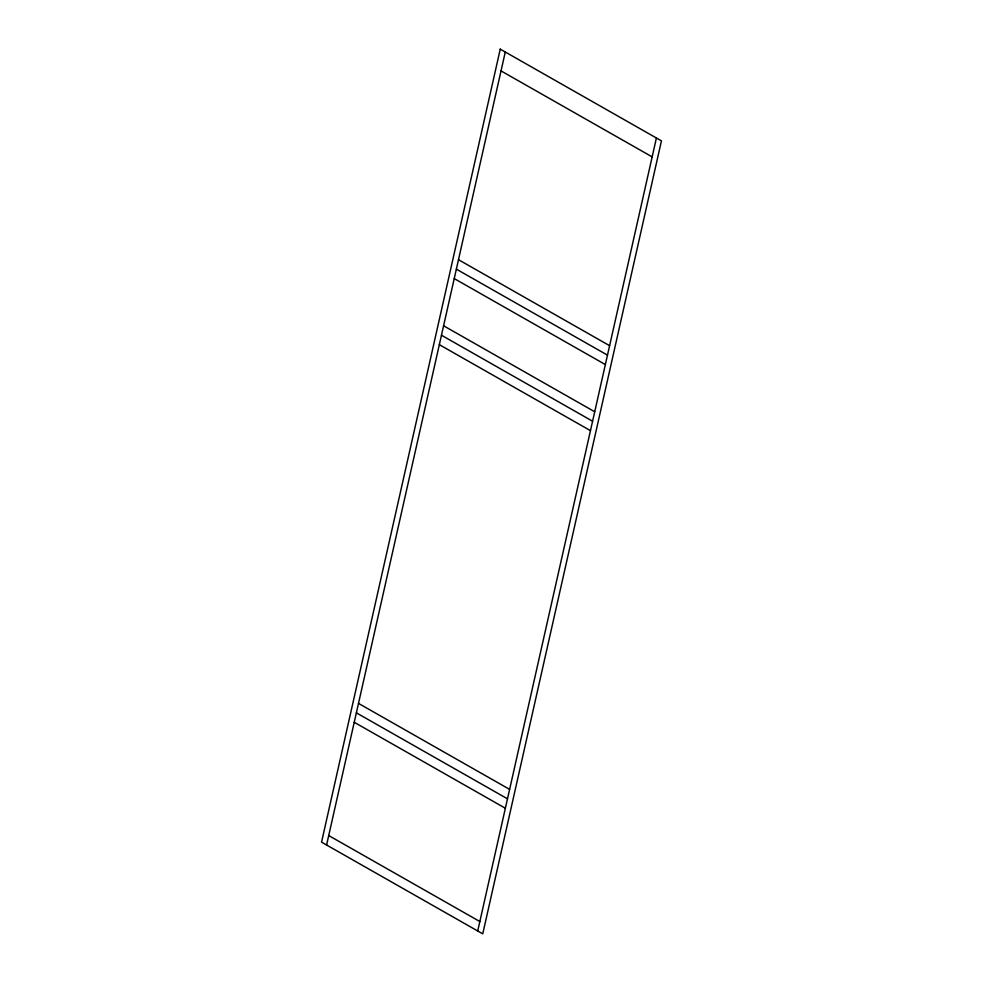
<?xml version="1.0" encoding="UTF-8"?>
<svg xmlns="http://www.w3.org/2000/svg" width="983" height="983" viewBox="0 0 983 983"><rect width="100%" height="100%" fill="white"/><g stroke="black" fill="none" stroke-linecap="round" stroke-linejoin="round"><path stroke-width="1.47" d="M326.589 844.999L505.287 52.013M477.713 930.987L656.411 138.001M501.035 70.899L652.159 156.887M458.483 259.696L609.607 345.684M456.358 269.145L607.482 355.133M454.232 278.582L605.356 364.57M443.591 325.778L594.715 411.766M441.465 335.228L592.589 421.216M439.34 344.664L590.464 430.652M358.5 703.398L509.624 789.386M356.362 712.835L507.498 798.823M354.236 722.272L505.373 808.259M328.715 835.55L479.839 921.538M500.249 49.15L321.552 842.136L482.751 933.85L661.448 140.864L500.249 49.15"/></g></svg>
